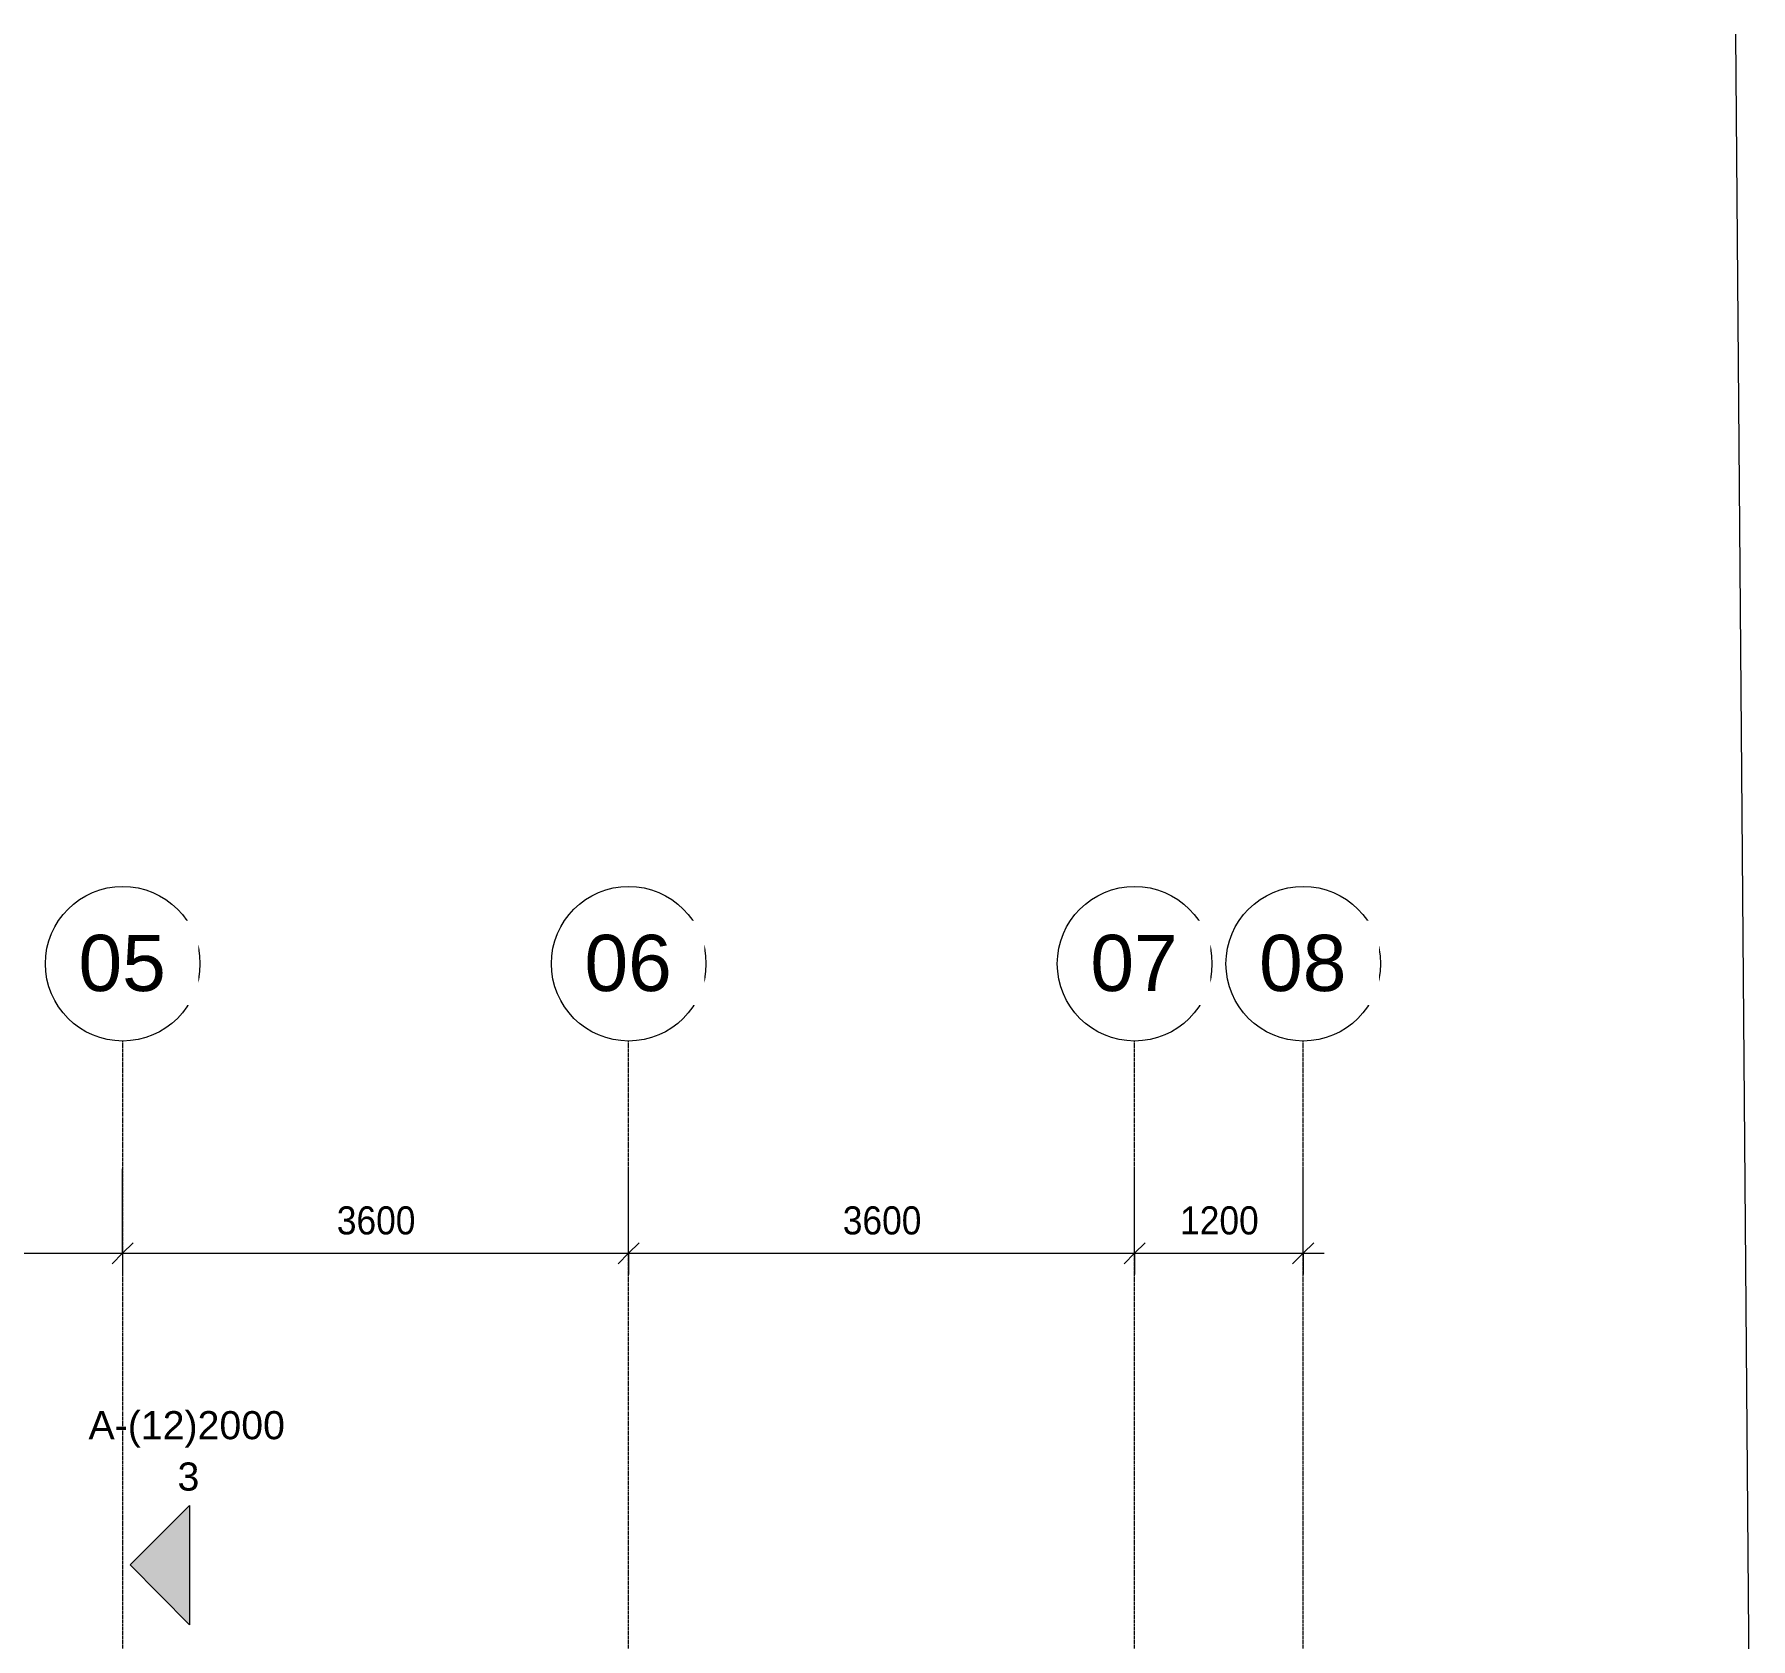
# Model space of a CAD drawing. Header units: millimetres. Extents: x -44849 to 8578, y -28812 to 16131.
# Drawn here: x -9537 to 2675, y 4717 to 16131 of the extents above; entities that cross this region are included whole.
import ezdxf

# ---------------------------------------------------------------- set-up
doc = ezdxf.new("R2010")
doc.units = ezdxf.units.MM
doc.linetypes.add('Grid Line', pattern=[22.225, 12.7, -3.175, 3.175, -3.175])
for name, color, linetype, lineweight in [('A-ANNO-DIMS', 211, 'Continuous', 5), ('A-ANNO-DIMS-100', 211, 'Continuous', 5), ('C-TOPO-MAJR', 7, 'Continuous', 18), ('G-ANNO-SYMB', 111, 'Continuous', 5), ('S-GRID', 1, 'Continuous', 5), ('S-GRID-IDEN', 1, 'Continuous', 5)]:
    doc.layers.add(name, color=color, linetype=linetype, lineweight=lineweight)
doc.styles.add('Arial', font='arial.ttf', dxfattribs={"height": 200})
doc.styles.add('Arial_1', font='arial.ttf', dxfattribs={"height": 400})
doc.styles.add('Arial_4', font='arial.ttf', dxfattribs={"width": 0.9, "height": 200})
doc.dimstyles.new('SVA_blue_-_2_0mm_Arial', dxfattribs={"dimscale": 304.8, "dimtxt": 204.05188, "dimasz": 0.492126, "dimexe": 0.492126, "dimexo": 0.0625, "dimgap": 0.246063, "dimtad": 1, "dimdec": 0, "dimrnd": 5, "dimzin": 0, "dimdsep": 46, "dimtxsty": 'Arial_4', "dimblk1": 'OBLIQUE', "dimblk2": 'OBLIQUE', "dimsah": 1, "dimcen": 0.09, "dimdle": 0.492126, "dimazin": 0, "dimtfac": 1, "dimtdec": 4, "dimtix": 1, "dimtmove": 0, "dimatfit": 3, "dimfxl": 1.968504, "dimfxlon": 1, "dimtvp": 1, "dimtolj": 1, "dimtzin": 0, "dimarcsym": 2})

# ---------------------------------------------------------------- blocks, each defined once
blk = doc.blocks.new('Grid - M_Grid Head - Circle-13408-NEW PROPOSED ROOF PLAN')
at = {"layer": 'S-GRID-IDEN'}
blk.add_circle((0, 0), 5.5, dxfattribs=at)
blk = doc.blocks.new('DIMBLOCK4-NEW PROPOSED ROOF PLAN')
at = {"layer": 'A-ANNO-DIMS-100'}
for p, q in [((-12509, 7459), (-12509, 8059)), ((-8909, 7459), (-8909, 8059)), ((-12509, 7459), (-12584, 7384)), ((-12509, 7459), (-12434, 7534)), ((-12509, 7459), (-8909, 7459)), ((-12509, 7459), (-12509, 7309)), ((-8909, 7459), (-8984, 7384)), ((-8909, 7459), (-8834, 7534)), ((-8909, 7459), (-8909, 7309))]:
    blk.add_line(p, q, dxfattribs=at)
at = {"layer": 'A-ANNO-DIMS-100', "color": 0, "insert": (-10985, 7793), "char_height": 200, "width": 663.01, "attachment_point": 1, "line_spacing_factor": 0.941778, "style": 'Arial_4'}
blk.add_mtext('3600', dxfattribs=at)
blk = doc.blocks.new('_Oblique')
at = {"color": 0, "linetype": 'ByBlock', "lineweight": -2}
blk.add_line((-0.5, -0.5), (0.5, 0.5), dxfattribs=at)
blk = doc.blocks.new('DIMBLOCK5-NEW PROPOSED ROOF PLAN')
at = {"layer": 'A-ANNO-DIMS-100'}
for p, q in [((-8909, 7459), (-8909, 8059)), ((-5309, 7459), (-5309, 8059)), ((-8909, 7459), (-8984, 7384)), ((-8909, 7459), (-8834, 7534)), ((-8909, 7459), (-5309, 7459)), ((-8909, 7459), (-8909, 7309)), ((-5309, 7459), (-5384, 7384)), ((-5309, 7459), (-5234, 7534)), ((-5309, 7459), (-5309, 7309))]:
    blk.add_line(p, q, dxfattribs=at)
at = {"layer": 'A-ANNO-DIMS-100', "color": 0, "insert": (-7385, 7793), "char_height": 200, "width": 663.01, "attachment_point": 1, "line_spacing_factor": 0.941778, "style": 'Arial_4'}
blk.add_mtext('3600', dxfattribs=at)
blk = doc.blocks.new('DIMBLOCK6-NEW PROPOSED ROOF PLAN')
at = {"layer": 'A-ANNO-DIMS-100'}
for p, q in [((-5309, 7459), (-5309, 8059)), ((-1709, 7459), (-1709, 8059)), ((-5309, 7459), (-5384, 7384)), ((-5309, 7459), (-5234, 7534)), ((-5309, 7459), (-1709, 7459)), ((-5309, 7459), (-5309, 7309)), ((-1709, 7459), (-1784, 7384)), ((-1709, 7459), (-1634, 7534)), ((-1709, 7459), (-1709, 7309))]:
    blk.add_line(p, q, dxfattribs=at)
at = {"layer": 'A-ANNO-DIMS-100', "color": 0, "insert": (-3785, 7793), "char_height": 200, "width": 663.01, "attachment_point": 1, "line_spacing_factor": 0.941778, "style": 'Arial_4'}
blk.add_mtext('3600', dxfattribs=at)
blk = doc.blocks.new('DIMBLOCK7-NEW PROPOSED ROOF PLAN')
at = {"layer": 'A-ANNO-DIMS-100'}
for p, q in [((-1709, 7459), (-1709, 8059)), ((-509, 7459), (-509, 8059)), ((-1709, 7459), (-1784, 7384)), ((-1709, 7459), (-1634, 7534)), ((-1709, 7459), (-359, 7459)), ((-1709, 7459), (-1709, 7309)), ((-509, 7459), (-584, 7384)), ((-509, 7459), (-434, 7534)), ((-509, 7459), (-509, 7309))]:
    blk.add_line(p, q, dxfattribs=at)
at = {"layer": 'A-ANNO-DIMS-100', "color": 0, "insert": (-1385, 7793), "char_height": 200, "width": 663.01, "attachment_point": 1, "line_spacing_factor": 0.941778, "style": 'Arial_4'}
blk.add_mtext('1200', dxfattribs=at)
blk = doc.blocks.new('Section - SVA_Section Head - Tri Solid-15386-NEW PROPOSED ROOF PLAN')
at = {"layer": 'G-ANNO-SYMB'}
blk.add_hatch(color=256, dxfattribs=at).paths.add_polyline_path([(-10.48, 0), (-6.24, 4.24), (-1.99, 0)])
for p, q in [((-6.24, 4.24), (-10.48, 0)), ((-1.99, 0), (-6.24, 4.24)), ((-10.48, 0), (-1.99, 0))]:
    blk.add_line(p, q, dxfattribs=at)

msp = doc.modelspace()

# ---------------------------------------------------------------- linework, layer by layer
at = {"layer": 'C-TOPO-MAJR'}
msp.add_line((2674.8, 3285.3), (2569.5, 16130.6), dxfattribs=at)
at = {"layer": 'S-GRID', "linetype": 'Grid Line'}
for p, q in [((-8908.6, -26129), (-8908.6, 8968.8)), ((-5308.6, -26129), (-5308.6, 8968.8)), ((-1708.6, -26129), (-1708.6, 8968.8)), ((-508.6, -26129), (-508.6, 8968.8))]:
    msp.add_line(p, q, dxfattribs=at)

# ---------------------------------------------------------------- block references
at = {"layer": 'G-ANNO-SYMB', "extrusion": (0, 0, -1), "xscale": 99.99999999999993, "yscale": 99.99999999999993, "zscale": 99.99999999999993, "rotation": 270.0000000000002}
msp.add_blockref('Section - SVA_Section Head - Tri Solid-15386-NEW PROPOSED ROOF PLAN', (8432.2, 4617.6), dxfattribs=at)
at = {"layer": 'S-GRID-IDEN', "xscale": 99.99999999999993, "yscale": 99.99999999999993, "zscale": 99.99999999999993}
for p in [(-8908.6, 9518.8), (-5308.6, 9518.8), (-1708.6, 9518.8), (-508.6, 9518.8)]:
    msp.add_blockref('Grid - M_Grid Head - Circle-13408-NEW PROPOSED ROOF PLAN', p, dxfattribs=at)

# ---------------------------------------------------------------- texts
at = {"layer": 'G-ANNO-SYMB', "char_height": 200, "attachment_point": 1, "style": 'Arial'}
for s, insert, width in [('A-(12)2000', (-9151.9, 6336.1), 1723.628), ('3', (-8518.6, 5970.7), 192.405)]:
    msp.add_mtext(s, dxfattribs=dict(at, insert=insert, width=width))

# ---------------------------------------------------------------- dimensions: what is measured, and where the dimension line sits
at = {"layer": 'A-ANNO-DIMS'}
for base, p1, p2, override, picture, middle in [((-8908.6, 7458.8), (-12508.6, 8058.8), (-8908.6, 8058.8), {"dimpost": '<>', "dimfxl": 3600}, 'DIMBLOCK4-NEW PROPOSED ROOF PLAN', (-10708.6, 7636)), ((-5308.6, 7458.8), (-8908.6, 8058.8), (-5308.6, 8058.8), {"dimpost": '<>', "dimfxl": 3600}, 'DIMBLOCK5-NEW PROPOSED ROOF PLAN', (-7108.6, 7636)), ((-1708.6, 7458.8), (-5308.6, 8058.8), (-1708.6, 8058.8), {"dimpost": '<>', "dimfxl": 3600}, 'DIMBLOCK6-NEW PROPOSED ROOF PLAN', (-3508.6, 7636)), ((-508.6, 7458.8), (-1708.6, 8058.8), (-508.6, 8058.8), {"dimpost": '<>', "dimfxl": 1200}, 'DIMBLOCK7-NEW PROPOSED ROOF PLAN', (-1108.6, 7635.9))]:
    dim = msp.add_linear_dim(base=base, p1=p1, p2=p2, dimstyle='SVA_blue_-_2_0mm_Arial', override=override, dxfattribs=at)
    dim.commit()
    dim.dimension.update_dxf_attribs({"geometry": picture, "text_midpoint": middle})

# ---------------------------------------------------------------- next in the draw order: texts
at = {"layer": 'S-GRID-IDEN', "char_height": 400, "width": 753.586, "attachment_point": 1, "style": 'Arial_1', "bg_fill": 3, "box_fill_scale": 1.25, "bg_fill_color": 256, "bg_fill_true_color": 13158600, "bg_fill_transparency": 0}
for s, insert in [('05', (-9223.2, 9724.4)), ('06', (-5623.2, 9724.4)), ('07', (-2023.2, 9724.4)), ('08', (-823.2, 9724.4))]:
    msp.add_mtext(s, dxfattribs=dict(at, insert=insert))

doc.saveas('drawing.dxf')
